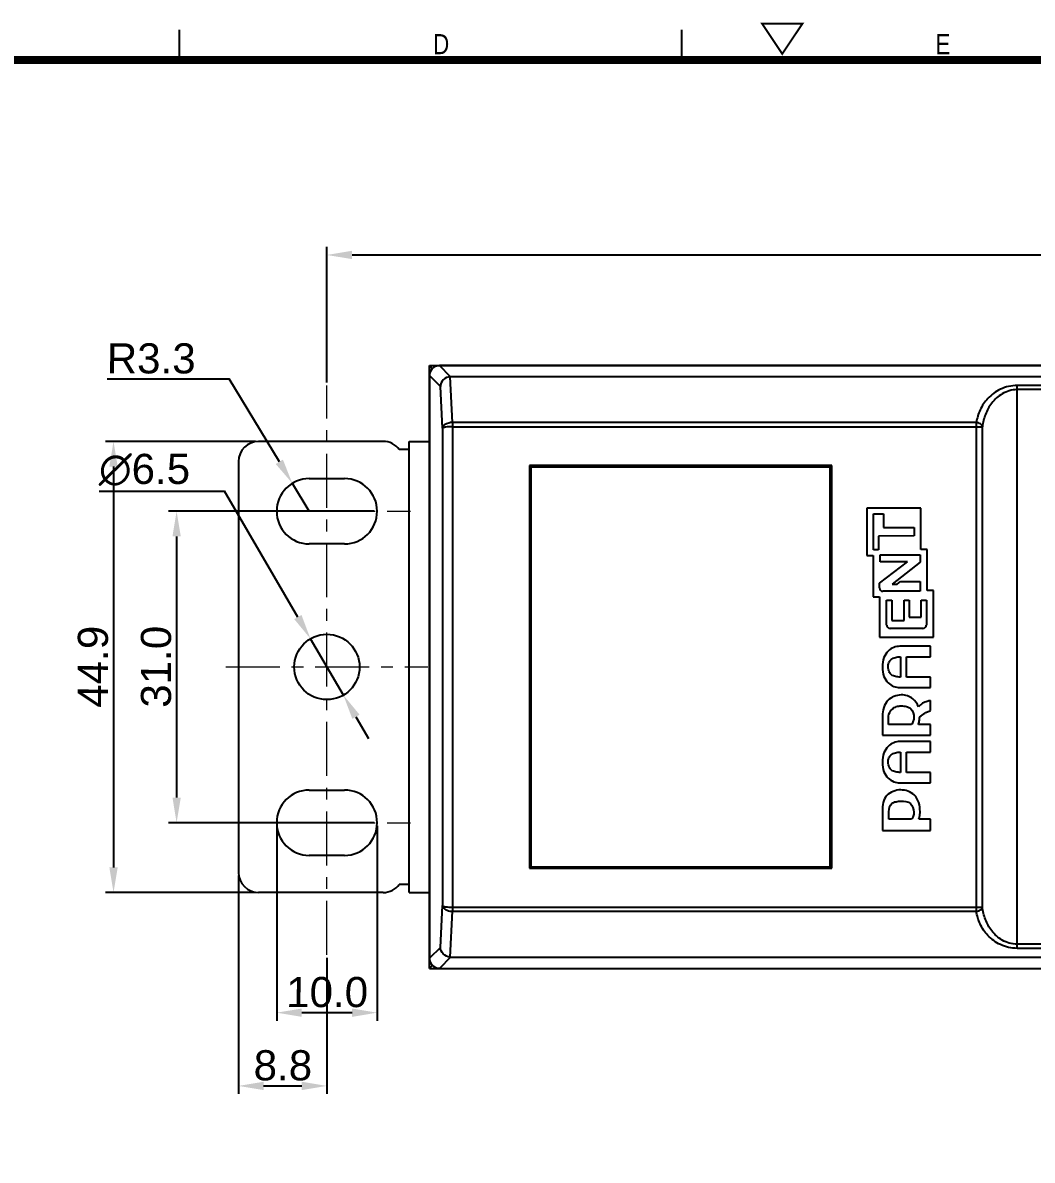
# Model space of a CAD drawing. Header units: millimetres. Extents: x 509 to 2449, y -194 to 649.
# Drawn here: x 2017.7 to 2118.1, y 536 to 649.2 of the extents above; entities that cross this region are included whole.
import ezdxf

# ---------------------------------------------------------------- set-up
doc = ezdxf.new("R2010")
doc.units = ezdxf.units.MM
doc.header["$PDMODE"] = 3
doc.header["$PDSIZE"] = 0.7
doc.linetypes.add('CENTER', pattern=[17.8, 10.75, -2.35, 2.35, -2.35])
doc.layers.get('0').update_dxf_attribs({"linetype": 'CONTINUOUS'})
doc.layers.get('Defpoints').update_dxf_attribs({"linetype": 'CONTINUOUS'})
doc.layers.add('3', color=112, linetype='CENTER', lineweight=15)
doc.layers.add('Dim', color=1, linetype='CONTINUOUS')
doc.layers.add('SU', color=7, linetype='CONTINUOUS')
doc.styles.add('OMI-1', font='arial.ttf', dxfattribs={"oblique": 1, "height": 3})
doc.styles.get("Standard").update_dxf_attribs({"font": 'gulim.ttc', "width": 0.8})
doc.dimstyles.new('1', dxfattribs={"dimtxt": 5, "dimasz": 2.5, "dimexe": 0.8, "dimexo": 0.3, "dimgap": 0.5, "dimtad": 1, "dimtoh": 1, "dimdec": 1, "dimzin": 0, "dimdsep": 46, "dimtxsty": 'OMI-1', "dimcen": 0, "dimclrd": 256, "dimclre": 256, "dimclrt": 256, "dimadec": 0, "dimazin": 0, "dimtfac": 0.8, "dimtdec": 1, "dimtix": 1, "dimtmove": 0, "dimatfit": 3, "dimfxl": 1, "dimtolj": 1, "dimtzin": 0, "dimarcsym": 0})

# ---------------------------------------------------------------- blocks, each defined once
blk = doc.blocks.new('*D4086')
at = {"layer": 'Defpoints', "color": 0}
for p in [(2041.15, 607.55), (2026.71, 562.65), (2041.15, 562.65)]:
    blk.add_point(p, dxfattribs=at)
at = {"layer": 'Dim', "lineweight": -2}
for p, q in [((2040.85, 607.55), (2025.91, 607.55)), ((2026.71, 605.05), (2026.71, 565.15)), ((2040.85, 562.65), (2025.91, 562.65))]:
    blk.add_line(p, q, dxfattribs=at)
at = {"layer": 'Dim'}
for points in [[(2027.13, 605.05), (2026.3, 605.05), (2026.71, 607.55)], [(2026.3, 565.15), (2027.13, 565.15), (2026.71, 562.65)]]:
    blk.add_solid(points, dxfattribs=at)
at = {"layer": 'Dim', "insert": (2024.68, 585.1), "char_height": 3, "attachment_point": 5, "rotation": 90, "style": 'OMI-1'}
blk.add_mtext('\\A1;44.9', dxfattribs=at)
blk = doc.blocks.new('*D4087')
at = {"layer": 'Defpoints', "color": 0}
for p in [(2052.95, 600.6), (2032.99, 569.6), (2052.95, 569.6)]:
    blk.add_point(p, dxfattribs=at)
at = {"layer": 'Dim', "lineweight": -2}
for p, q in [((2052.65, 600.6), (2032.19, 600.6)), ((2032.99, 598.1), (2032.99, 572.1)), ((2052.65, 569.6), (2032.19, 569.6))]:
    blk.add_line(p, q, dxfattribs=at)
at = {"layer": 'Dim'}
for points in [[(2033.41, 598.1), (2032.58, 598.1), (2032.99, 600.6)], [(2032.58, 572.1), (2033.41, 572.1), (2032.99, 569.6)]]:
    blk.add_solid(points, dxfattribs=at)
at = {"layer": 'Dim', "insert": (2030.96, 585.1), "char_height": 3, "attachment_point": 5, "rotation": 90, "style": 'OMI-1'}
blk.add_mtext('\\A1;31.0', dxfattribs=at)
blk = doc.blocks.new('*D4092')
at = {"layer": 'Defpoints', "color": 0}
for p in [(2039.15, 564.65), (2047.95, 556.45), (2047.95, 543.4)]:
    blk.add_point(p, dxfattribs=at)
at = {"layer": 'Dim', "lineweight": -2}
for p, q in [((2039.15, 564.35), (2039.15, 542.6)), ((2047.95, 556.15), (2047.95, 542.6)), ((2041.65, 543.4), (2045.45, 543.4))]:
    blk.add_line(p, q, dxfattribs=at)
at = {"layer": 'Dim'}
for points in [[(2041.65, 543.81), (2041.65, 542.98), (2039.15, 543.4)], [(2045.45, 542.98), (2045.45, 543.81), (2047.95, 543.4)]]:
    blk.add_solid(points, dxfattribs=at)
at = {"layer": 'Dim', "insert": (2043.55, 545.43), "char_height": 3, "attachment_point": 5, "style": 'OMI-1'}
blk.add_mtext('\\A1;8.8', dxfattribs=at)
blk = doc.blocks.new('*D4093')
at = {"layer": 'Defpoints', "color": 0}
for p in [(2042.95, 569.6), (2052.95, 569.6), (2052.95, 550.69)]:
    blk.add_point(p, dxfattribs=at)
at = {"layer": 'Dim', "lineweight": -2}
for p, q in [((2042.95, 569.3), (2042.95, 549.89)), ((2052.95, 569.3), (2052.95, 549.89)), ((2045.45, 550.69), (2050.45, 550.69))]:
    blk.add_line(p, q, dxfattribs=at)
at = {"layer": 'Dim'}
for points in [[(2045.45, 551.1), (2045.45, 550.27), (2042.95, 550.69)], [(2050.45, 550.27), (2050.45, 551.1), (2052.95, 550.69)]]:
    blk.add_solid(points, dxfattribs=at)
at = {"layer": 'Dim', "insert": (2047.95, 552.72), "char_height": 3, "attachment_point": 5, "style": 'OMI-1'}
blk.add_mtext('\\A1;10.0', dxfattribs=at)
blk = doc.blocks.new('*D4094')
at = {"layer": 'Defpoints', "color": 0}
for p in [(2046.31, 587.91), (2049.59, 582.3)]:
    blk.add_point(p, dxfattribs=at)
at = {"layer": 'Dim', "lineweight": -2}
for p, q in [((2025.29, 602.61), (2037.76, 602.61)), ((2045.06, 590.07), (2037.76, 602.61)), ((2049.59, 582.3), (2046.31, 587.91)), ((2050.84, 580.14), (2052.1, 577.98))]:
    blk.add_line(p, q, dxfattribs=at)
at = {"layer": 'Dim'}
for points in [[(2044.7, 589.86), (2045.42, 590.28), (2046.31, 587.91)], [(2051.2, 580.35), (2050.48, 579.93), (2049.59, 582.3)]]:
    blk.add_solid(points, dxfattribs=at)
at = {"layer": 'Dim', "insert": (2029.78, 604.72), "char_height": 3, "attachment_point": 5, "style": 'OMI-1'}
blk.add_mtext('\\A1;∅6.5', dxfattribs=at)
blk = doc.blocks.new('*D4095')
at = {"layer": 'Defpoints', "color": 0}
for p in [(2044.51, 603.38), (2046.2, 600.6)]:
    blk.add_point(p, dxfattribs=at)
at = {"layer": 'Dim', "lineweight": -2}
for p, q in [((2026.09, 613.77), (2038.21, 613.77)), ((2043.22, 605.52), (2038.21, 613.77)), ((2046.2, 600.6), (2044.51, 603.38))]:
    blk.add_line(p, q, dxfattribs=at)
at = {"layer": 'Dim'}
blk.add_solid([(2042.86, 605.3), (2043.57, 605.74), (2044.51, 603.38)], dxfattribs=at)
at = {"layer": 'Dim', "insert": (2030.44, 615.8), "char_height": 3, "attachment_point": 5, "style": 'OMI-1'}
blk.add_mtext('\\A1;R3.3', dxfattribs=at)
blk = doc.blocks.new('*D4100')
at = {"layer": 'Defpoints', "color": 0}
for p in [(2242.35, 626.11), (2047.95, 613.12), (2242.35, 613.12)]:
    blk.add_point(p, dxfattribs=at)
at = {"layer": 'Dim', "lineweight": -2}
for p, q in [((2047.95, 613.42), (2047.95, 626.91)), ((2242.35, 613.42), (2242.35, 626.91)), ((2050.45, 626.11), (2239.85, 626.11))]:
    blk.add_line(p, q, dxfattribs=at)
at = {"layer": 'Dim'}
for points in [[(2050.45, 626.53), (2050.45, 625.7), (2047.95, 626.11)], [(2239.85, 625.7), (2239.85, 626.53), (2242.35, 626.11)]]:
    blk.add_solid(points, dxfattribs=at)
at = {"layer": 'Dim', "insert": (2145.15, 628.14), "char_height": 3, "attachment_point": 5, "style": 'OMI-1'}
blk.add_mtext('\\A1;194.4', dxfattribs=at)

msp = doc.modelspace()

# ---------------------------------------------------------------- linework, layer by layer
for p, q in [((2033.27, 645.53), (2033.27, 648.53)), ((2083.27, 645.53), (2083.27, 648.53))]:
    msp.add_line(p, q)
at = {"color": 7, "linetype": 'Continuous'}
for p, q in [((2058.15, 555.1), (2058.15, 615.1)), ((2058.44, 614.81), (2058.15, 615.1)), ((2058.15, 615.1), (2153.68, 615.1)), ((2058.21, 615.04), (2058.19, 615.06)), ((2060.26, 613.99), (2059.15, 615.1)), ((2059.24, 613.02), (2058.15, 614.11)), ((2060.45, 609.43), (2060.22, 613.99)), ((2152.57, 613.99), (2060.26, 613.99)), ((2059.45, 608.86), (2059.24, 613.02)), ((2116.65, 557.09), (2116.65, 613.12)), ((2150.49, 613.12), (2116.65, 613.12)), ((2150.49, 612.71), (2116.65, 612.71)), ((2112.59, 609.43), (2060.45, 609.43)), ((2112.59, 560.78), (2112.59, 609.43)), ((2059.45, 608.86), (2059.45, 561.35)), ((2060.45, 609.02), (2060.45, 561.19)), ((2060.45, 609.02), (2113.19, 609.02)), ((2113.19, 561.19), (2113.19, 609.02)), ((2053.55, 607.55), (2041.15, 607.55)), ((2056.15, 562.65), (2056.15, 607.55)), ((2056.15, 607.55), (2058.15, 607.55)), ((2056.15, 606.75), (2055.15, 606.75)), ((2039.15, 605.55), (2039.15, 564.65)), ((2068.11, 605.14), (2068.11, 565.07)), ((2098.19, 605.14), (2068.11, 605.14)), ((2068.15, 605.1), (2068.15, 565.1)), ((2098.15, 605.1), (2068.15, 605.1)), ((2068.25, 605), (2068.25, 565.2)), ((2098.05, 605), (2068.25, 605)), ((2098.05, 565.2), (2098.05, 605)), ((2098.15, 565.1), (2098.15, 605.1)), ((2098.19, 565.07), (2098.19, 605.14)), ((2046.2, 603.85), (2049.7, 603.85)), ((2101.69, 600.92), (2101.69, 596.19)), ((2107.05, 600.92), (2101.69, 600.92)), ((2102.35, 596.76), (2102.35, 600.36)), ((2102.35, 600.36), (2103.33, 600.36)), ((2103.33, 600.36), (2103.33, 598.98)), ((2107.05, 596.81), (2107.05, 600.92)), ((2102.86, 598.13), (2102.85, 596.75)), ((2106.39, 598.14), (2102.86, 598.13)), ((2103.33, 598.98), (2106.39, 598.97)), ((2106.39, 598.97), (2106.39, 598.14)), ((2049.7, 597.35), (2046.2, 597.35)), ((2102.85, 596.75), (2102.35, 596.76)), ((2107.68, 596.81), (2107.05, 596.81)), ((2107.68, 592.7), (2107.68, 596.81)), ((2101.69, 596.19), (2102.32, 596.19)), ((2102.32, 596.19), (2102.32, 592.08)), ((2103.01, 595.55), (2103.01, 596.26)), ((2103.01, 596.26), (2107, 596.26)), ((2107, 596.26), (2107.01, 595.54)), ((2102.95, 593.45), (2105.73, 595.55)), ((2105.73, 595.55), (2103.01, 595.55)), ((2107.01, 595.54), (2104.2, 593.35)), ((2102.95, 592.97), (2102.95, 593.45)), ((2104.2, 593.35), (2104.71, 593.35)), ((2104.71, 593.35), (2105.03, 593.61)), ((2105.03, 593.61), (2107, 593.62)), ((2107, 593.62), (2107, 592.63)), ((2107, 592.63), (2103.28, 592.63)), ((2108.32, 592.7), (2107.68, 592.7)), ((2108.32, 588.07), (2108.32, 592.7)), ((2102.32, 592.08), (2102.95, 592.08)), ((2102.95, 592.08), (2102.95, 588.07)), ((2103.66, 589.26), (2103.66, 591.75)), ((2103.66, 591.75), (2104.16, 591.75)), ((2104.16, 591.75), (2104.16, 589.72)), ((2105.39, 589.72), (2105.39, 591.75)), ((2105.39, 591.75), (2105.89, 591.75)), ((2105.89, 591.75), (2105.89, 590.06)), ((2107.11, 590.06), (2107.11, 591.75)), ((2107.11, 591.75), (2107.61, 591.75)), ((2107.61, 591.75), (2107.61, 589.26)), ((2105.89, 590.06), (2107.11, 590.06)), ((2107.27, 588.93), (2104, 588.92)), ((2104.16, 589.72), (2105.39, 589.72)), ((2102.95, 588.07), (2108.32, 588.07)), ((2108.01, 587.16), (2104.96, 587.16)), ((2108.01, 586.12), (2108.01, 587.16)), ((2105.05, 586.12), (2105.05, 584.09)), ((2105.65, 584.09), (2105.65, 586.12)), ((2105.65, 586.12), (2108.01, 586.12)), ((2108.01, 584.09), (2105.65, 584.09)), ((2108.01, 583.05), (2108.01, 584.09)), ((2104.96, 583.05), (2108.01, 583.05)), ((2108.01, 580.76), (2108.01, 581.76)), ((2103.24, 580.22), (2103.24, 578.3)), ((2103.85, 579.36), (2103.85, 580.19)), ((2106.12, 579.36), (2103.85, 579.36)), ((2108.01, 579.36), (2106.82, 579.36)), ((2108.01, 578.3), (2108.01, 579.36)), ((2103.24, 578.3), (2108.01, 578.3)), ((2108.01, 577.68), (2104.96, 577.68)), ((2108.01, 576.63), (2108.01, 577.68)), ((2105.03, 576.63), (2105.03, 574.6)), ((2105.65, 574.6), (2105.65, 576.63)), ((2105.65, 576.63), (2108.01, 576.63)), ((2108.01, 574.6), (2105.65, 574.6)), ((2108.01, 573.56), (2108.01, 574.6)), ((2104.96, 573.56), (2108.01, 573.56)), ((2046.2, 572.85), (2049.7, 572.85)), ((2103.24, 570.73), (2103.24, 568.82)), ((2103.88, 569.94), (2103.88, 570.7)), ((2106.14, 569.94), (2103.88, 569.94)), ((2108.01, 569.94), (2106.85, 569.94)), ((2108.01, 568.82), (2108.01, 569.94)), ((2103.24, 568.82), (2108.01, 568.82)), ((2049.7, 566.35), (2046.2, 566.35)), ((2068.11, 565.07), (2098.19, 565.07)), ((2068.15, 565.1), (2098.15, 565.1)), ((2068.25, 565.2), (2098.05, 565.2)), ((2056.15, 563.45), (2055.15, 563.45)), ((2053.55, 562.65), (2041.15, 562.65)), ((2056.15, 562.65), (2058.15, 562.65)), ((2059.24, 557.19), (2059.45, 561.35)), ((2060.22, 556.22), (2060.45, 560.78)), ((2060.45, 561.19), (2113.19, 561.19)), ((2060.45, 560.78), (2112.59, 560.78)), ((2059.24, 557.19), (2058.15, 556.1)), ((2144.83, 557.5), (2116.65, 557.5)), ((2144.23, 557.09), (2116.65, 557.09)), ((2060.26, 556.22), (2059.15, 555.1)), ((2060.26, 556.22), (2144.25, 556.22)), ((2058.44, 555.4), (2058.15, 555.1)), ((2058.15, 555.11), (2058.15, 555.1)), ((2058.15, 555.1), (2232.15, 555.1)), ((2058.17, 555.13), (2058.16, 555.11)), ((2058.21, 555.16), (2058.19, 555.14))]:
    msp.add_line(p, q, dxfattribs=at)
for points, const_width in [([(2093.27, 646.13), (2095.27, 649.13), (2091.27, 649.13)], 0.2), ([(2433.27, 645.53), (1883.27, 645.53), (1883.27, 265.53), (2433.27, 265.53)], 0.8)]:
    msp.add_lwpolyline(points, close=True, dxfattribs=dict(const_width=const_width))
for points in [[(2058.17, 615.08), (2058.16, 615.09), (2058.15, 615.1), (2058.15, 615.1)], [(2058.29, 614.96), (2058.26, 614.99), (2058.21, 615.04)], [(2058.44, 614.81), (2058.4, 614.85), (2058.36, 614.89), (2058.33, 614.93)], [(2058.29, 555.25), (2058.26, 555.22), (2058.21, 555.16)], [(2058.44, 555.4), (2058.4, 555.36), (2058.36, 555.32), (2058.33, 555.28)]]:
    msp.add_lwpolyline(points, dxfattribs=at)
msp.add_circle((2047.95, 585.1), 3.25, dxfattribs=at)
for centre, radius, start, end in [((2059.15, 614.1), 1, 90, 180), ((2165.79, 607.76), 105.35, 179.0895, 179.3141), ((2041.15, 605.55), 2, 90, 180), ((2053.55, 605.55), 2, 36.8699, 90), ((2046.2, 600.6), 3.25, 90, 270), ((2049.7, 600.6), 3.25, 270, 90), ((2103.28, 592.97), 0.337, 180.2374, 270), ((2104, 589.26), 0.337, 179.9532, 270.0946), ((2107.27, 589.26), 0.337, 270.0946, 0.0249), ((2046.2, 569.6), 3.25, 90, 270), ((2049.7, 569.6), 3.25, 270, 90), ((2041.15, 564.65), 2, 180, 270), ((2053.55, 564.65), 2, 270, 323.1301), ((2165.32, 562.45), 104.88, 180.6858, 180.9114), ((2059.15, 556.1), 1, 180, 270)]:
    msp.add_arc(centre, radius, start, end, dxfattribs=at)
for centre, major_axis, ratio, start_param, end_param in [((2059.15, 614.1), (0.709, -0.709), 0.997265, 2.357564, 3.925621), ((2060.31, 612.94), (-0.434, 0.974), 0.928627, -0.392014, -0.356781), ((2059.15, 556.11), (0.709, 0.709), 0.997265, -3.925621, -2.357564), ((2060.31, 557.27), (0.434, 0.974), 0.928627, -2.784812, -2.749578)]:
    msp.add_ellipse(centre, major_axis=major_axis, ratio=ratio, start_param=start_param, end_param=end_param, dxfattribs=at)
for points, knots in [([(2060.22, 613.99), (2059.97, 613.98), (2059.46, 613.76), (2059.25, 613.26), (2059.24, 613.02)], [0, 0, 0, 0, 0.514825, 1, 1, 1, 1]), ([(2116.65, 613.12), (2116.08, 613.12), (2114.98, 612.87), (2113.71, 611.93), (2112.91, 610.74), (2112.65, 609.86), (2112.59, 609.43)], [0, 0, 0, 0, 0.288125, 0.546735, 0.780118, 1, 1, 1, 1]), ([(2116.65, 612.71), (2116.39, 612.71), (2115.87, 612.63), (2114.95, 612.24), (2114.08, 611.44), (2113.44, 610.27), (2113.24, 609.43), (2113.19, 609.02)], [0, 0, 0, 0, 0.143766, 0.281816, 0.536047, 0.772312, 1, 1, 1, 1]), ([(2060.45, 609.43), (2060.32, 609.43), (2059.95, 609.39), (2059.47, 609.13), (2059.45, 608.86)], [0, 0, 0, 0, 0.317181, 1, 1, 1, 1]), ([(2113.19, 609.02), (2113.17, 609.13), (2112.99, 609.35), (2112.73, 609.42), (2112.59, 609.43)], [0, 0, 0, 0, 0.445905, 1, 1, 1, 1]), ([(2060.45, 609.02), (2060.32, 609.02), (2060.09, 609.01), (2059.79, 608.98), (2059.58, 608.94), (2059.48, 608.9), (2059.45, 608.87), (2059.45, 608.86)], [0, 0, 0, 0, 0.363276, 0.674908, 0.893479, 0.960251, 1, 1, 1, 1]), ([(2104.96, 587.16), (2104.76, 587.16), (2104.33, 587.08), (2103.76, 586.69), (2103.29, 586.01), (2103.24, 585.41), (2103.24, 585.09)], [0, 0, 0, 0, 0.203752, 0.42072, 0.676809, 1, 1, 1, 1]), ([(2105.05, 584.09), (2105.04, 584.09), (2104.87, 584.09), (2104.56, 584.13), (2104.12, 584.27), (2103.87, 584.65), (2103.78, 585.08), (2103.85, 585.52), (2104.09, 585.91), (2104.54, 586.07), (2104.87, 586.12), (2105.04, 586.12), (2105.05, 586.12)], [0, 0, 0, 0, 0.005412, 0.137632, 0.263122, 0.367241, 0.496164, 0.621107, 0.725471, 0.856375, 0.994744, 1, 1, 1, 1]), ([(2103.24, 585.09), (2103.24, 584.77), (2103.29, 584.18), (2103.76, 583.52), (2104.33, 583.13), (2104.76, 583.05), (2104.96, 583.05)], [0, 0, 0, 0, 0.321075, 0.575157, 0.794226, 1, 1, 1, 1]), ([(2106.83, 581.13), (2106.7, 581.43), (2106.41, 581.91), (2105.73, 582.27), (2104.84, 582.38), (2103.54, 581.9), (2103.24, 580.77), (2103.24, 580.22)], [0, 0, 0, 0, 0.185947, 0.301159, 0.420412, 0.690591, 1, 1, 1, 1]), ([(2103.85, 580.19), (2103.85, 580.46), (2104.11, 580.88), (2104.62, 581.18), (2105.12, 581.25), (2105.61, 581.19), (2105.96, 581.06), (2106.07, 580.94)], [0, 0, 0, 0, 0.29679, 0.462673, 0.630097, 0.821919, 1, 1, 1, 1]), ([(2106.07, 580.94), (2106.27, 580.72), (2106.42, 580.26), (2106.32, 579.71), (2106.22, 579.45), (2106.12, 579.36)], [0, 0, 0, 0, 0.537186, 0.751987, 1, 1, 1, 1]), ([(2108.01, 581.76), (2107.9, 581.74), (2107.64, 581.66), (2107.2, 581.52), (2106.95, 581.26), (2106.83, 581.13)], [0, 0, 0, 0, 0.234098, 0.607658, 1, 1, 1, 1]), ([(2106.95, 580.1), (2107.02, 580.19), (2107.19, 580.34), (2107.48, 580.53), (2107.75, 580.66), (2107.94, 580.73), (2108.01, 580.76)], [0, 0, 0, 0, 0.269847, 0.530763, 0.8247, 1, 1, 1, 1]), ([(2104.96, 577.68), (2104.76, 577.68), (2104.33, 577.59), (2103.76, 577.2), (2103.29, 576.52), (2103.24, 575.93), (2103.24, 575.6)], [0, 0, 0, 0, 0.203752, 0.42072, 0.676809, 1, 1, 1, 1]), ([(2105.03, 574.6), (2104.87, 574.6), (2104.56, 574.64), (2104.12, 574.78), (2103.87, 575.16), (2103.78, 575.6), (2103.85, 576.03), (2104.09, 576.43), (2104.54, 576.58), (2104.86, 576.63), (2105.03, 576.63)], [0, 0, 0, 0, 0.133645, 0.260489, 0.36573, 0.496043, 0.622334, 0.727823, 0.860139, 1, 1, 1, 1]), ([(2103.24, 575.6), (2103.24, 575.28), (2103.29, 574.69), (2103.76, 574.03), (2104.33, 573.65), (2104.76, 573.56), (2104.96, 573.56)], [0, 0, 0, 0, 0.321075, 0.575157, 0.794226, 1, 1, 1, 1]), ([(2106.85, 569.94), (2106.88, 570.01), (2106.97, 570.26), (2107, 570.83), (2106.92, 571.6), (2106.49, 572.39), (2105.79, 572.77), (2105.05, 572.91), (2104.3, 572.77), (2103.62, 572.34), (2103.38, 571.87), (2103.31, 571.62)], [0, 0, 0, 0, 0.03843, 0.122794, 0.266939, 0.406237, 0.523516, 0.634092, 0.75797, 0.878502, 1, 1, 1, 1]), ([(2103.88, 570.7), (2103.88, 570.99), (2104.02, 571.48), (2104.6, 571.72), (2105.23, 571.76), (2105.78, 571.72), (2106.02, 571.5)], [0, 0, 0, 0, 0.309718, 0.471211, 0.644696, 1, 1, 1, 1]), ([(2106.36, 570.65), (2106.36, 570.52), (2106.34, 570.26), (2106.22, 570.02), (2106.14, 569.94)], [0, 0, 0, 0, 0.535119, 1, 1, 1, 1]), ([(2059.45, 561.35), (2059.45, 561.34), (2059.48, 561.31), (2059.58, 561.27), (2059.79, 561.23), (2060.09, 561.2), (2060.32, 561.19), (2060.45, 561.19)], [0, 0, 0, 0, 0.039671, 0.106391, 0.324942, 0.636693, 1, 1, 1, 1]), ([(2059.45, 561.35), (2059.45, 561.27), (2059.52, 561.13), (2059.69, 560.98), (2060, 560.83), (2060.27, 560.78), (2060.45, 560.78)], [0, 0, 0, 0, 0.185878, 0.354351, 0.551077, 1, 1, 1, 1]), ([(2112.59, 560.78), (2112.67, 560.78), (2112.81, 560.81), (2113.04, 560.92), (2113.17, 561.08), (2113.19, 561.19)], [0, 0, 0, 0, 0.284977, 0.556152, 1, 1, 1, 1]), ([(2116.65, 557.09), (2116.08, 557.09), (2114.98, 557.34), (2113.71, 558.28), (2112.91, 559.47), (2112.65, 560.35), (2112.59, 560.78)], [0, 0, 0, 0, 0.288064, 0.546685, 0.780087, 1, 1, 1, 1]), ([(2116.65, 557.5), (2116.39, 557.5), (2115.87, 557.58), (2114.95, 557.97), (2114.08, 558.77), (2113.44, 559.94), (2113.24, 560.78), (2113.19, 561.19)], [0, 0, 0, 0, 0.143713, 0.281755, 0.535993, 0.77228, 1, 1, 1, 1]), ([(2060.22, 556.22), (2059.97, 556.23), (2059.46, 556.45), (2059.25, 556.95), (2059.24, 557.19)], [0, 0, 0, 0, 0.514825, 1, 1, 1, 1])]:
    msp.add_open_spline(points, degree=3, knots=knots, dxfattribs=at)
for points in [[(2106.9, 579.69), (2106.92, 579.82), (2106.94, 579.96), (2106.95, 580.1)], [(2106.82, 579.36), (2106.85, 579.46), (2106.88, 579.57), (2106.9, 579.69)], [(2103.31, 571.62), (2103.24, 571.33), (2103.24, 571.03), (2103.24, 570.73)], [(2106.02, 571.5), (2106.25, 571.3), (2106.36, 570.96), (2106.36, 570.65)]]:
    msp.add_open_spline(points, degree=3, dxfattribs=at)
at = {"layer": '3', "linetype": 'CENTER', "ltscale": 0.5}
for p, q in [((2047.95, 556.45), (2047.95, 613.12)), ((2036.14, 600.6), (2056.26, 600.6)), ((2037.89, 585.1), (2058.01, 585.1)), ((2036.14, 569.6), (2056.26, 569.6))]:
    msp.add_line(p, q, dxfattribs=at)
at = {"layer": 'SU', "color": 7, "linetype": 'Continuous'}
for p, q in [((2231.15, 615.1), (2059.15, 615.1)), ((2058.15, 614.1), (2058.15, 556.1)), ((2059.15, 555.1), (2231.15, 555.1))]:
    msp.add_line(p, q, dxfattribs=at)
for centre, start, end in [((2059.15, 614.1), 89.9996, 180.0004), ((2059.15, 556.1), 179.9985, 270.0015)]:
    msp.add_arc(centre, 1, start, end, dxfattribs=at)

# ---------------------------------------------------------------- texts
at = {"width": 0.85}
for s, p in [('D', (2058.52, 646.1)), ('E', (2108.52, 646.1))]:
    msp.add_text(s, height=2, dxfattribs=at).set_placement(p)

# ---------------------------------------------------------------- dimensions: what is measured, and where the dimension line sits
at = {"layer": 'Dim'}
for base, p1, p2, picture, middle in [((2242.35, 626.11), (2047.95, 613.12), (2242.35, 613.12), '*D4100', (2145.15, 628.14)), ((2052.95, 550.69), (2042.95, 569.6), (2052.95, 569.6), '*D4093', (2047.95, 552.72)), ((2047.95, 543.4), (2039.15, 564.65), (2047.95, 556.45), '*D4092', (2043.55, 545.43))]:
    dim = msp.add_linear_dim(base=base, p1=p1, p2=p2, dimstyle='1', dxfattribs=at)
    dim.commit()
    dim.dimension.update_dxf_attribs({"geometry": picture, "text_midpoint": middle})
dim = msp.add_radius_dim(center=(2046.1995, 600.6043), mpoint=(2044.5126, 603.3822), dimstyle='1', dxfattribs=at)
dim.commit()
dim.dimension.update_dxf_attribs({"geometry": '*D4095', "text_midpoint": (2030.4439, 613.7661), "dimtype": 164})
for base, p1, p2, picture, middle in [((2026.71, 562.65), (2041.15, 607.55), (2041.15, 562.65), '*D4086', (2024.68, 585.1)), ((2032.99, 569.6), (2052.95, 600.6), (2052.95, 569.6), '*D4087', (2030.96, 585.1))]:
    dim = msp.add_linear_dim(base=base, p1=p1, p2=p2, angle=90, dimstyle='1', dxfattribs=at)
    dim.commit()
    dim.dimension.update_dxf_attribs({"geometry": picture, "text_midpoint": middle})
dim = msp.add_diameter_dim_2p(p1=(2049.59, 582.3), p2=(2046.31, 587.91), dimstyle='1', dxfattribs=at)
dim.commit()
dim.dimension.update_dxf_attribs({"geometry": '*D4094', "text_midpoint": (2029.78, 602.61), "dimtype": 163})

doc.saveas('drawing.dxf')
